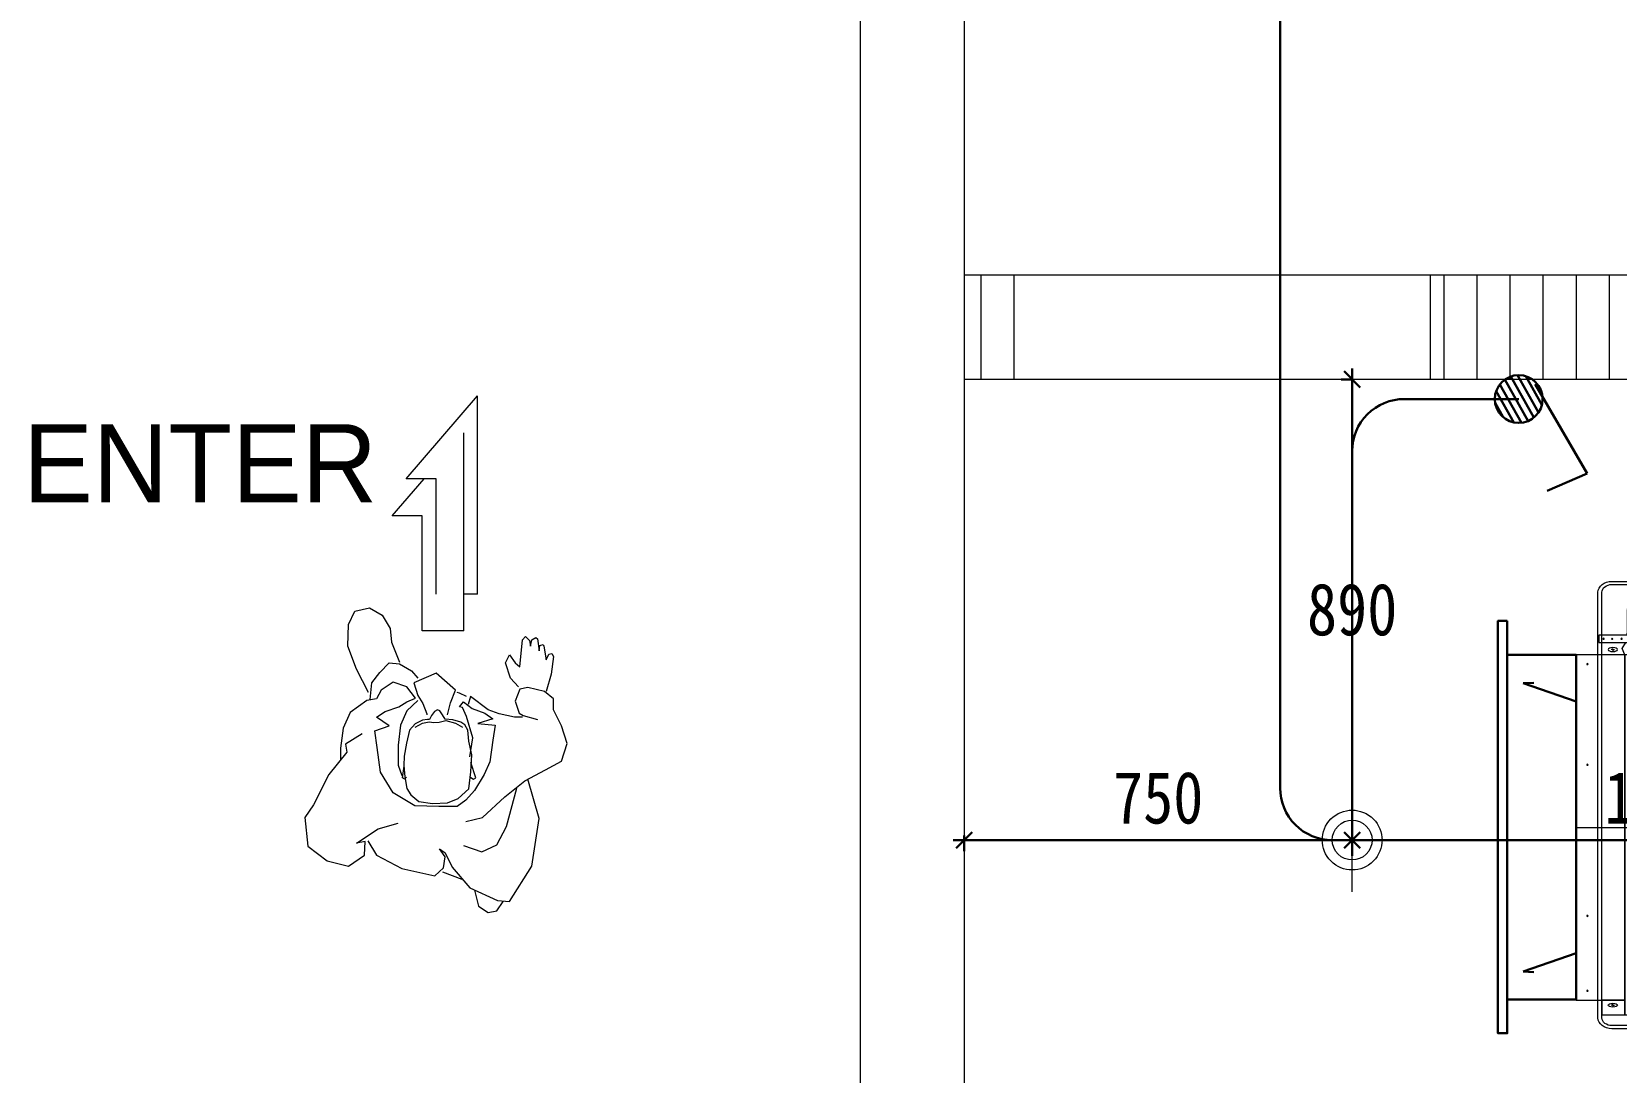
# Model space of a CAD drawing. Header units: millimetres. Extents: x -41640 to 3079702, y -5257903 to 68462.
# Drawn here: x 16292 to 19335, y 35009 to 37008 of the extents above; entities that cross this region are included whole.
import ezdxf

# ---------------------------------------------------------------- set-up
doc = ezdxf.new("R2010")
doc.units = ezdxf.units.MM
doc.header["$LTSCALE"] = 10
doc.linetypes.add('CONTINOUS', pattern=[0])
doc.layers.get('0').update_dxf_attribs({"color": 255})
doc.layers.get('Defpoints').update_dxf_attribs({"color": 255})
for name, color, linetype, lineweight in [('1灯位开关布线图', 1, 'Continuous', 30), ('1灯位开关布置图', 5, 'Continuous', 30), ('1灯具', 2, 'Continuous', 30), ('1空调', 3, 'Continuous', 30), ('标注', 250, 'Continuous', 0), ('浅线', 251, 'CONTINOUS', 0), ('空调主机', 7, 'Continuous', 13)]:
    doc.layers.add(name, color=color, linetype=linetype, lineweight=lineweight)
doc.layers.add('辅助线', color=8, linetype='Continuous')
doc.styles.get("Standard").update_dxf_attribs({"font": ''})
doc.styles.add('夏建东', font='', dxfattribs={"width": 0.85})
doc.styles.get('Standard').set_extended_font_data('SimSun')
doc.styles.get('夏建东').set_extended_font_data('SimSun')
doc.dimstyles.new('g', dxfattribs={"dimtxt": 100, "dimasz": 31, "dimexe": 21, "dimexo": 30, "dimgap": 31, "dimtad": 1, "dimtih": 1, "dimtoh": 1, "dimdec": 0, "dimrnd": 10, "dimdsep": 46, "dimtxsty": '夏建东', "dimblk": 'OBLIQUE', "dimcen": 2.5, "dimdle": 21, "dimclrd": 5, "dimclre": 5, "dimclrt": 5, "dimadec": 0, "dimazin": 0, "dimtfac": 1, "dimtdec": 0, "dimtmove": 2, "dimatfit": 3, "dimldrblk": 'DOT', "dimfxl": 300, "dimlwd": -1, "dimlwe": -1, "dimarcsym": 1})

# ---------------------------------------------------------------- blocks, each defined once
blk = doc.blocks.new('erhyrehrt')
at = {"layer": '浅线', "color": 250}
for p, q in [((1729876.1, -3462191.4), (1729821, -3462197.5)), ((1729876.1, -3462191.4), (1729821, -3462197.5)), ((1729900.6, -3462208.2), (1729876.1, -3462191.4)), ((1729900.6, -3462208.2), (1729876.1, -3462191.4)), ((1729821, -3462197.5), (1729793.4, -3462234.3)), ((1729821, -3462197.5), (1729793.4, -3462234.3)), ((1729958.9, -3462237.3), (1729900.6, -3462208.2)), ((1729958.9, -3462237.3), (1729900.6, -3462208.2)), ((1729793.4, -3462234.3), (1729782.7, -3462275.6)), ((1729793.4, -3462234.3), (1729782.7, -3462275.6)), ((1730001.7, -3462272.5), (1729958.9, -3462237.3)), ((1730001.7, -3462272.5), (1729958.9, -3462237.3)), ((1729782.7, -3462275.6), (1729804.1, -3462306.2)), ((1729782.7, -3462275.6), (1729804.1, -3462306.2)), ((1730009.4, -3462260.3), (1729986.4, -3462260.3)), ((1730009.4, -3462260.3), (1729986.4, -3462260.3)), ((1730017.1, -3462269.5), (1730001.7, -3462272.5)), ((1730017.1, -3462269.5), (1730001.7, -3462272.5)), ((1730047.7, -3462264.9), (1730009.4, -3462260.3)), ((1730047.7, -3462264.9), (1730009.4, -3462260.3)), ((1730037, -3462301.6), (1730017.1, -3462269.5)), ((1730037, -3462301.6), (1730017.1, -3462269.5)), ((1730078.3, -3462278.7), (1730047.7, -3462264.9)), ((1730078.3, -3462278.7), (1730047.7, -3462264.9)), ((1730101.3, -3462310.8), (1730078.3, -3462278.7)), ((1730101.3, -3462310.8), (1730078.3, -3462278.7)), ((1730161.1, -3462290.9), (1730205.5, -3462274.1)), ((1730161.1, -3462290.9), (1730205.5, -3462274.1)), ((1730205.5, -3462274.1), (1730246.9, -3462275.6)), ((1730205.5, -3462274.1), (1730246.9, -3462275.6)), ((1730246.9, -3462275.6), (1730272.9, -3462287.8)), ((1730246.9, -3462275.6), (1730272.9, -3462287.8)), ((1729804.1, -3462306.2), (1729830.2, -3462307.7)), ((1729804.1, -3462306.2), (1729830.2, -3462307.7)), ((1729831.7, -3462312.3), (1729804.1, -3462329.2)), ((1729831.7, -3462312.3), (1729804.1, -3462329.2)), ((1729830.2, -3462307.7), (1729827.1, -3462290.9)), ((1729827.1, -3462290.9), (1729854.7, -3462332.2)), ((1729830.2, -3462307.7), (1729827.1, -3462290.9)), ((1729827.1, -3462290.9), (1729854.7, -3462332.2)), ((1730104.4, -3462329.2), (1730101.3, -3462310.8)), ((1730104.4, -3462329.2), (1730101.3, -3462310.8)), ((1730116.6, -3462313.9), (1730161.1, -3462290.9)), ((1730116.6, -3462313.9), (1730161.1, -3462290.9)), ((1730279, -3462315.4), (1730265.2, -3462339.9)), ((1730279, -3462315.4), (1730265.2, -3462339.9)), ((1730272.9, -3462287.8), (1730279, -3462315.4)), ((1730272.9, -3462287.8), (1730279, -3462315.4)), ((1729804.1, -3462329.2), (1729778.1, -3462378.1)), ((1729804.1, -3462329.2), (1729778.1, -3462378.1)), ((1729854.7, -3462332.2), (1729865.4, -3462370.5)), ((1729854.7, -3462332.2), (1729865.4, -3462370.5)), ((1729923.6, -3462361.3), (1729963.4, -3462336.8)), ((1729923.6, -3462361.3), (1729963.4, -3462336.8)), ((1729963.4, -3462336.8), (1730010.9, -3462330.7)), ((1729963.4, -3462336.8), (1730010.9, -3462330.7)), ((1730010.9, -3462330.7), (1730043.1, -3462326.1)), ((1730010.9, -3462330.7), (1730043.1, -3462326.1)), ((1730043.1, -3462326.1), (1730052.3, -3462353.7)), ((1730043.1, -3462326.1), (1730052.3, -3462353.7)), ((1730052.3, -3462353.7), (1730069.2, -3462329.2)), ((1730052.3, -3462353.7), (1730069.2, -3462329.2)), ((1730069.2, -3462329.2), (1730079.9, -3462346)), ((1730069.2, -3462329.2), (1730079.9, -3462346)), ((1730079.9, -3462346), (1730089.1, -3462372)), ((1730079.9, -3462346), (1730089.1, -3462372)), ((1730102.9, -3462316.9), (1730135, -3462320)), ((1730102.9, -3462316.9), (1730135, -3462320)), ((1730121.2, -3462338.3), (1730104.4, -3462329.2)), ((1730121.2, -3462338.3), (1730104.4, -3462329.2)), ((1730136.6, -3462361.3), (1730121.2, -3462338.3)), ((1730136.6, -3462361.3), (1730121.2, -3462338.3)), ((1730135, -3462320), (1730154.9, -3462335.3)), ((1730135, -3462320), (1730154.9, -3462335.3)), ((1730154.9, -3462335.3), (1730173.3, -3462353.7)), ((1730154.9, -3462335.3), (1730173.3, -3462353.7)), ((1730265.2, -3462339.9), (1730239.2, -3462355.2)), ((1730265.2, -3462339.9), (1730239.2, -3462355.2)), ((1729899.1, -3462402.6), (1729923.6, -3462361.3)), ((1729899.1, -3462402.6), (1729923.6, -3462361.3)), ((1729977.2, -3462370.5), (1729957.3, -3462378.1)), ((1729977.2, -3462370.5), (1729957.3, -3462378.1)), ((1730015.5, -3462370.5), (1729977.2, -3462370.5)), ((1730015.5, -3462370.5), (1729977.2, -3462370.5)), ((1730053.8, -3462375.1), (1730015.5, -3462370.5)), ((1730053.8, -3462375.1), (1730015.5, -3462370.5)), ((1730081.4, -3462387.3), (1730053.8, -3462375.1)), ((1730081.4, -3462387.3), (1730053.8, -3462375.1)), ((1730089.1, -3462372), (1730098.3, -3462387.3)), ((1730089.1, -3462372), (1730098.3, -3462387.3)), ((1730127.4, -3462387.3), (1730136.6, -3462361.3)), ((1730127.4, -3462387.3), (1730136.6, -3462361.3)), ((1730171.8, -3462373.6), (1730158, -3462396.5)), ((1730171.8, -3462373.6), (1730158, -3462396.5)), ((1730173.3, -3462353.7), (1730171.8, -3462373.6)), ((1730173.3, -3462353.7), (1730171.8, -3462373.6)), ((1730213.2, -3462358.2), (1730174.9, -3462373.6)), ((1730213.2, -3462358.2), (1730174.9, -3462373.6)), ((1730239.2, -3462355.2), (1730213.2, -3462358.2)), ((1730239.2, -3462355.2), (1730213.2, -3462358.2)), ((1730456.1, -3462417), (1730456.1, -3462359.5)), ((1730456.1, -3462359.5), (1730526.9, -3462420.5)), ((1730456.1, -3462417), (1730456.1, -3462359.5)), ((1730456.1, -3462359.5), (1730526.9, -3462420.5)), ((1729778.1, -3462378.1), (1729764.3, -3462440.9)), ((1729778.1, -3462378.1), (1729764.3, -3462440.9)), ((1729897.6, -3462448.6), (1729899.1, -3462402.6)), ((1729897.6, -3462448.6), (1729899.1, -3462402.6)), ((1729919.8, -3462394.8), (1729907.2, -3462410.3)), ((1729919.8, -3462394.8), (1729907.2, -3462410.3)), ((1729932.4, -3462387.6), (1729919.8, -3462394.8)), ((1729932.4, -3462387.6), (1729919.8, -3462394.8)), ((1729954.2, -3462383.7), (1729932.4, -3462387.6)), ((1729954.2, -3462383.7), (1729932.4, -3462387.6)), ((1729949.8, -3462382.7), (1729952.7, -3462379.3)), ((1729949.8, -3462382.7), (1729952.7, -3462379.3)), ((1729953.7, -3462386.6), (1729949.8, -3462382.7)), ((1729953.7, -3462386.6), (1729949.8, -3462382.7)), ((1729952.7, -3462379.3), (1729975, -3462382.2)), ((1729952.7, -3462379.3), (1729975, -3462382.2)), ((1729976, -3462381.8), (1729954.2, -3462383.7)), ((1729976, -3462381.8), (1729954.2, -3462383.7)), ((1729993.9, -3462382.2), (1729976, -3462381.8)), ((1729993.9, -3462382.2), (1729976, -3462381.8)), ((1730019.2, -3462386.6), (1729993.9, -3462382.2)), ((1730019.2, -3462386.6), (1729993.9, -3462382.2)), ((1730043.9, -3462392.4), (1730019.2, -3462386.6)), ((1730043.9, -3462392.4), (1730019.2, -3462386.6)), ((1730056.5, -3462403.1), (1730043.9, -3462392.4)), ((1730056.5, -3462403.1), (1730043.9, -3462392.4)), ((1730050.2, -3462403.5), (1730057.9, -3462417.6)), ((1730050.2, -3462403.5), (1730057.9, -3462417.6)), ((1730063.3, -3462417.6), (1730056.5, -3462403.1)), ((1730063.3, -3462417.6), (1730056.5, -3462403.1)), ((1730101.3, -3462408.8), (1730081.4, -3462387.3)), ((1730101.3, -3462408.8), (1730081.4, -3462387.3)), ((1730098.3, -3462387.3), (1730105.9, -3462404.2)), ((1730098.3, -3462387.3), (1730105.9, -3462404.2)), ((1730105.9, -3462404.2), (1730127.4, -3462387.3)), ((1730105.9, -3462404.2), (1730127.4, -3462387.3)), ((1730135, -3462401.1), (1730110.5, -3462408.8)), ((1730135, -3462401.1), (1730110.5, -3462408.8)), ((1730153.4, -3462444), (1730135, -3462401.1)), ((1730153.4, -3462444), (1730135, -3462401.1)), ((1730158, -3462396.5), (1730144.2, -3462408.8)), ((1730158, -3462396.5), (1730144.2, -3462408.8)), ((1730526.9, -3462443.6), (1730526.9, -3462386.1)), ((1730526.9, -3462386.1), (1730686.2, -3462523.2)), ((1730526.9, -3462443.6), (1730526.9, -3462386.1)), ((1730526.9, -3462386.1), (1730686.2, -3462523.2)), ((1729907.2, -3462410.3), (1729903.3, -3462437)), ((1729907.2, -3462410.3), (1729903.3, -3462437)), ((1729903.3, -3462437), (1729904.8, -3462465.5)), ((1729903.3, -3462437), (1729904.8, -3462465.5)), ((1730057.9, -3462417.6), (1730060.4, -3462430.2)), ((1730057.9, -3462417.6), (1730060.4, -3462430.2)), ((1730060.4, -3462430.2), (1730058.9, -3462439.4)), ((1730060.4, -3462430.2), (1730058.9, -3462439.4)), ((1730064.7, -3462426.8), (1730063.3, -3462417.6)), ((1730064.7, -3462426.8), (1730063.3, -3462417.6)), ((1730064.7, -3462431.2), (1730064.7, -3462426.8)), ((1730064.7, -3462431.2), (1730064.7, -3462426.8)), ((1730072.5, -3462435), (1730064.7, -3462431.2)), ((1730072.5, -3462435), (1730064.7, -3462431.2)), ((1730080.2, -3462440.8), (1730072.5, -3462435)), ((1730080.2, -3462440.8), (1730072.5, -3462435)), ((1730075.3, -3462425.6), (1730073.7, -3462425.6)), ((1730075.3, -3462425.6), (1730073.7, -3462425.6)), ((1730095.2, -3462417.9), (1730075.3, -3462425.6)), ((1730095.2, -3462417.9), (1730075.3, -3462425.6)), ((1730110.5, -3462408.8), (1730095.2, -3462417.9)), ((1730110.5, -3462408.8), (1730095.2, -3462417.9)), ((1730234.8, -3462417), (1730456.1, -3462417)), ((1730234.8, -3462496.7), (1730234.8, -3462417)), ((1730234.8, -3462417), (1730456.1, -3462417)), ((1730234.8, -3462496.7), (1730234.8, -3462417)), ((1729772, -3462456.2), (1729758.2, -3462492.9)), ((1729772, -3462456.2), (1729758.2, -3462492.9)), ((1729764.3, -3462440.9), (1729779.6, -3462457.7)), ((1729764.3, -3462440.9), (1729779.6, -3462457.7)), ((1729779.6, -3462457.7), (1729801.1, -3462460.8)), ((1729779.6, -3462457.7), (1729801.1, -3462460.8)), ((1729808.7, -3462460.8), (1729781.1, -3462474.6)), ((1729808.7, -3462460.8), (1729781.1, -3462474.6)), ((1729801.1, -3462460.8), (1729816.4, -3462450.1)), ((1729801.1, -3462460.8), (1729816.4, -3462450.1)), ((1729816.4, -3462450.1), (1729808.7, -3462460.8)), ((1729816.4, -3462450.1), (1729808.7, -3462460.8)), ((1729897.6, -3462483.8), (1729897.6, -3462448.6)), ((1729897.6, -3462483.8), (1729897.6, -3462448.6)), ((1729904.8, -3462465.5), (1729913, -3462485.9)), ((1729904.8, -3462465.5), (1729913, -3462485.9)), ((1730062.8, -3462462.6), (1730057.9, -3462480.6)), ((1730062.8, -3462462.6), (1730057.9, -3462480.6)), ((1730058.9, -3462439.4), (1730059.4, -3462449.6)), ((1730058.9, -3462439.4), (1730059.4, -3462449.6)), ((1730059.4, -3462449.6), (1730062.8, -3462462.6)), ((1730059.4, -3462449.6), (1730062.8, -3462462.6)), ((1730064.2, -3462475.7), (1730065.2, -3462461.2)), ((1730064.2, -3462475.7), (1730065.2, -3462461.2)), ((1730065.2, -3462461.2), (1730073.4, -3462455.9)), ((1730065.2, -3462461.2), (1730073.4, -3462455.9)), ((1730073.4, -3462455.9), (1730081.2, -3462451)), ((1730073.4, -3462455.9), (1730081.2, -3462451)), ((1730073.7, -3462465.4), (1730096.7, -3462471.5)), ((1730073.7, -3462465.4), (1730096.7, -3462471.5)), ((1730083.1, -3462446.2), (1730080.2, -3462440.8)), ((1730083.1, -3462446.2), (1730080.2, -3462440.8)), ((1730081.2, -3462451), (1730083.1, -3462446.2)), ((1730081.2, -3462451), (1730083.1, -3462446.2)), ((1730121.2, -3462480.7), (1730153.4, -3462444)), ((1730121.2, -3462480.7), (1730153.4, -3462444)), ((1730305.6, -3462443.6), (1730526.9, -3462443.6)), ((1730305.6, -3462443.6), (1730526.9, -3462443.6)), ((1729781.1, -3462474.6), (1729741.3, -3462508.2)), ((1729781.1, -3462474.6), (1729741.3, -3462508.2)), ((1729822.5, -3462496), (1729810.3, -3462531.2)), ((1729822.5, -3462496), (1729810.3, -3462531.2)), ((1729909.8, -3462500.6), (1729897.6, -3462483.8)), ((1729909.8, -3462500.6), (1729897.6, -3462483.8)), ((1729913, -3462485.9), (1729931.4, -3462506.2)), ((1729913, -3462485.9), (1729931.4, -3462506.2)), ((1730057.9, -3462480.6), (1730050.2, -3462494.1)), ((1730057.9, -3462480.6), (1730050.2, -3462494.1)), ((1730054.5, -3462499), (1730059.4, -3462491.2)), ((1730054.5, -3462499), (1730059.4, -3462491.2)), ((1730059.4, -3462491.2), (1730064.2, -3462475.7)), ((1730059.4, -3462491.2), (1730064.2, -3462475.7)), ((1730070.7, -3462502.1), (1730087.5, -3462494.5)), ((1730070.7, -3462502.1), (1730087.5, -3462494.5)), ((1730098.3, -3462496), (1730086, -3462512.8)), ((1730098.3, -3462496), (1730086, -3462512.8)), ((1730087.5, -3462494.5), (1730089.1, -3462488.3)), ((1730087.5, -3462494.5), (1730089.1, -3462488.3)), ((1730089.1, -3462488.3), (1730098.3, -3462496)), ((1730089.1, -3462488.3), (1730098.3, -3462496)), ((1730096.7, -3462471.5), (1730121.2, -3462480.7)), ((1730096.7, -3462471.5), (1730121.2, -3462480.7)), ((1730109, -3462502.1), (1730115.1, -3462488.3)), ((1730109, -3462502.1), (1730115.1, -3462488.3)), ((1730115.1, -3462488.3), (1730116.6, -3462483.8)), ((1730115.1, -3462488.3), (1730116.6, -3462483.8)), ((1730234.8, -3462496.7), (1730615.4, -3462496.7)), ((1730234.8, -3462496.7), (1730615.4, -3462496.7)), ((1730305.6, -3462523.2), (1730305.6, -3462496.7)), ((1730305.6, -3462523.2), (1730305.6, -3462496.7)), ((1729706.1, -3462525.1), (1729693.8, -3462543.5)), ((1729706.1, -3462525.1), (1729693.8, -3462543.5)), ((1729736.7, -3462517.4), (1729706.1, -3462525.1)), ((1729736.7, -3462517.4), (1729706.1, -3462525.1)), ((1729741.3, -3462508.2), (1729716.8, -3462561.8)), ((1729741.3, -3462508.2), (1729716.8, -3462561.8)), ((1729868.5, -3462500.6), (1729876.1, -3462532.7)), ((1729868.5, -3462500.6), (1729876.1, -3462532.7)), ((1729928.2, -3462517.4), (1729909.8, -3462500.6)), ((1729928.2, -3462517.4), (1729909.8, -3462500.6)), ((1729958.9, -3462535.8), (1729928.2, -3462517.4)), ((1729958.9, -3462535.8), (1729928.2, -3462517.4)), ((1729931.4, -3462506.2), (1729964.4, -3462510.6)), ((1729931.4, -3462506.2), (1729964.4, -3462510.6)), ((1729954.2, -3462508.2), (1729950.3, -3462515.4)), ((1729954.2, -3462508.2), (1729950.3, -3462515.4)), ((1729950.3, -3462515.4), (1729952.7, -3462519.8)), ((1729950.3, -3462515.4), (1729952.7, -3462519.8)), ((1729952.7, -3462519.8), (1729981.8, -3462510.1)), ((1729952.7, -3462519.8), (1729981.8, -3462510.1)), ((1729964.4, -3462510.6), (1729996.9, -3462512)), ((1729964.4, -3462510.6), (1729996.9, -3462512)), ((1729992.6, -3462508.2), (1730029.3, -3462514.4)), ((1729992.6, -3462508.2), (1730029.3, -3462514.4)), ((1729996.9, -3462512), (1730023, -3462506.7)), ((1729996.9, -3462512), (1730023, -3462506.7)), ((1730023, -3462506.7), (1730044.4, -3462504.3)), ((1730023, -3462506.7), (1730044.4, -3462504.3)), ((1730029.3, -3462514.4), (1730070.7, -3462502.1)), ((1730029.3, -3462514.4), (1730070.7, -3462502.1)), ((1730044.4, -3462504.3), (1730054.5, -3462499)), ((1730044.4, -3462504.3), (1730054.5, -3462499)), ((1730056.9, -3462523.6), (1730053.8, -3462557.2)), ((1730056.9, -3462523.6), (1730053.8, -3462557.2)), ((1730066.1, -3462552.6), (1730056.9, -3462523.6)), ((1730066.1, -3462552.6), (1730056.9, -3462523.6)), ((1730086, -3462512.8), (1730076.8, -3462537.3)), ((1730086, -3462512.8), (1730076.8, -3462537.3)), ((1730082.9, -3462543.5), (1730109, -3462509.8)), ((1730082.9, -3462543.5), (1730109, -3462509.8)), ((1730109, -3462509.8), (1730093.7, -3462505.2)), ((1730109, -3462509.8), (1730093.7, -3462505.2)), ((1730305.6, -3462523.2), (1730686.2, -3462523.2)), ((1730305.6, -3462523.2), (1730686.2, -3462523.2)), ((1729693.8, -3462543.5), (1729696.9, -3462560.3)), ((1729693.8, -3462543.5), (1729696.9, -3462560.3)), ((1729810.3, -3462531.2), (1729824, -3462560.3)), ((1729810.3, -3462531.2), (1729824, -3462560.3)), ((1729876.1, -3462532.7), (1729916, -3462575.6)), ((1729876.1, -3462532.7), (1729916, -3462575.6)), ((1729983.4, -3462546.5), (1729958.9, -3462535.8)), ((1729983.4, -3462546.5), (1729958.9, -3462535.8)), ((1730024.7, -3462552.6), (1729983.4, -3462546.5)), ((1730024.7, -3462552.6), (1729983.4, -3462546.5)), ((1730053.8, -3462557.2), (1730024.7, -3462552.6)), ((1730053.8, -3462557.2), (1730024.7, -3462552.6)), ((1730076.8, -3462537.3), (1730066.1, -3462552.6)), ((1730076.8, -3462537.3), (1730066.1, -3462552.6)), ((1730075.3, -3462564.9), (1730082.9, -3462543.5)), ((1730075.3, -3462564.9), (1730082.9, -3462543.5)), ((1729696.9, -3462560.3), (1729715.3, -3462572.5)), ((1729696.9, -3462560.3), (1729715.3, -3462572.5)), ((1729716.8, -3462561.8), (1729715.3, -3462584.8)), ((1729716.8, -3462561.8), (1729715.3, -3462584.8)), ((1729715.3, -3462584.8), (1729782.7, -3462627.6)), ((1729715.3, -3462584.8), (1729782.7, -3462627.6)), ((1729824, -3462560.3), (1729859.3, -3462578.7)), ((1729824, -3462560.3), (1729859.3, -3462578.7)), ((1729859.3, -3462578.7), (1729932.8, -3462598.6)), ((1729859.3, -3462578.7), (1729932.8, -3462598.6)), ((1729916, -3462575.6), (1729946.6, -3462613.9)), ((1729916, -3462575.6), (1729946.6, -3462613.9)), ((1730069.2, -3462594), (1730075.3, -3462564.9)), ((1730069.2, -3462594), (1730075.3, -3462564.9)), ((1730127.4, -3462601.6), (1730144.2, -3462586.3)), ((1730127.4, -3462601.6), (1730144.2, -3462586.3)), ((1730144.2, -3462586.3), (1730173.3, -3462577.1)), ((1730144.2, -3462586.3), (1730173.3, -3462577.1)), ((1730173.3, -3462577.1), (1730188.6, -3462584.8)), ((1730173.3, -3462577.1), (1730188.6, -3462584.8)), ((1730188.6, -3462584.8), (1730173.3, -3462595.5)), ((1730188.6, -3462584.8), (1730173.3, -3462595.5)), ((1729946.6, -3462613.9), (1729968, -3462653.7)), ((1729946.6, -3462613.9), (1729968, -3462653.7)), ((1730072.2, -3462610.8), (1730064.6, -3462638.4)), ((1730072.2, -3462610.8), (1730064.6, -3462638.4)), ((1730069.2, -3462609.3), (1730069.2, -3462594)), ((1730069.2, -3462609.3), (1730069.2, -3462594)), ((1730076.8, -3462603.1), (1730072.2, -3462610.8)), ((1730076.8, -3462603.1), (1730072.2, -3462610.8)), ((1730099.8, -3462595.5), (1730076.8, -3462603.1)), ((1730099.8, -3462595.5), (1730076.8, -3462603.1)), ((1730122.8, -3462604.7), (1730099.8, -3462595.5)), ((1730122.8, -3462604.7), (1730099.8, -3462595.5)), ((1730125.8, -3462620), (1730122.8, -3462604.7)), ((1730125.8, -3462620), (1730122.8, -3462604.7)), ((1730173.3, -3462595.5), (1730165.7, -3462604.7)), ((1730173.3, -3462595.5), (1730165.7, -3462604.7)), ((1730165.7, -3462604.7), (1730217.7, -3462609.3)), ((1730165.7, -3462604.7), (1730217.7, -3462609.3)), ((1730223.9, -3462615.4), (1730216.2, -3462623)), ((1730223.9, -3462615.4), (1730216.2, -3462623)), ((1730217.7, -3462609.3), (1730223.9, -3462615.4)), ((1730217.7, -3462609.3), (1730223.9, -3462615.4)), ((1729782.7, -3462627.6), (1729874.6, -3462641.4)), ((1729782.7, -3462627.6), (1729874.6, -3462641.4)), ((1729874.6, -3462641.4), (1729949.7, -3462620)), ((1729874.6, -3462641.4), (1729949.7, -3462620)), ((1730118.2, -3462652.1), (1730125.8, -3462620)), ((1730118.2, -3462652.1), (1730125.8, -3462620)), ((1730219.3, -3462638.4), (1730196.3, -3462641.4)), ((1730219.3, -3462638.4), (1730196.3, -3462641.4)), ((1730196.3, -3462641.4), (1730207, -3462642.9)), ((1730196.3, -3462641.4), (1730207, -3462642.9)), ((1730216.2, -3462623), (1730205.5, -3462624.6)), ((1730216.2, -3462623), (1730205.5, -3462624.6)), ((1730205.5, -3462624.6), (1730217.7, -3462627.6)), ((1730205.5, -3462624.6), (1730217.7, -3462627.6)), ((1730208.6, -3462649.1), (1730205.5, -3462650.6)), ((1730208.6, -3462649.1), (1730205.5, -3462650.6)), ((1730207, -3462642.9), (1730208.6, -3462649.1)), ((1730207, -3462642.9), (1730208.6, -3462649.1)), ((1730217.7, -3462627.6), (1730222.3, -3462635.3)), ((1730217.7, -3462627.6), (1730222.3, -3462635.3)), ((1730222.3, -3462635.3), (1730219.3, -3462638.4)), ((1730222.3, -3462635.3), (1730219.3, -3462638.4)), ((1729968, -3462653.7), (1729984.9, -3462684.3)), ((1729968, -3462653.7), (1729984.9, -3462684.3)), ((1730052.3, -3462684.3), (1730082.9, -3462669)), ((1730052.3, -3462684.3), (1730082.9, -3462669)), ((1730082.9, -3462669), (1730104.4, -3462669)), ((1730082.9, -3462669), (1730104.4, -3462669)), ((1730104.4, -3462669), (1730118.2, -3462652.1)), ((1730104.4, -3462669), (1730118.2, -3462652.1)), ((1730151.9, -3462664.4), (1730118.2, -3462655.2)), ((1730151.9, -3462664.4), (1730118.2, -3462655.2)), ((1730185.6, -3462669), (1730151.9, -3462664.4)), ((1730185.6, -3462669), (1730151.9, -3462664.4)), ((1730205.5, -3462650.6), (1730179.4, -3462655.2)), ((1730205.5, -3462650.6), (1730179.4, -3462655.2)), ((1730179.4, -3462655.2), (1730190.2, -3462659.8)), ((1730179.4, -3462655.2), (1730190.2, -3462659.8)), ((1730191.7, -3462665.9), (1730185.6, -3462669)), ((1730191.7, -3462665.9), (1730185.6, -3462669)), ((1730190.2, -3462659.8), (1730191.7, -3462665.9)), ((1730190.2, -3462659.8), (1730191.7, -3462665.9)), ((1729984.9, -3462684.3), (1730018.6, -3462695)), ((1729984.9, -3462684.3), (1730018.6, -3462695)), ((1730018.6, -3462695), (1730052.3, -3462684.3)), ((1730018.6, -3462695), (1730052.3, -3462684.3))]:
    blk.add_line(p, q, dxfattribs=at)
at = {"layer": '浅线', "color": 250, "insert": (1730631.9, -3462330.3), "char_height": 150, "width": 1965.401, "attachment_point": 3, "rotation": 270}
blk.add_mtext('\\fﾺￚￌﾣﾤ|b0|i0|c134|p2;ENTER', dxfattribs=at)
blk.add_mtext('\\fﾺￚￌﾣﾤ|b0|i0|c134|p2;ENTER', dxfattribs=at)
blk = doc.blocks.new('g')
at = {"layer": '标注', "color": 2, "linetype": 'ByBlock'}
for p, q in [((2651941.9, -3543612.5), (2651941.9, -3543413.8)), ((2652056.8, -3543513.2), (2651827, -3543513.2))]:
    blk.add_line(p, q, dxfattribs=at)
for major_axis, start_param, end_param in [((2.2, 57.4), 0.823782, 7.106967), ((3.2, 38.1), 0.868899, 7.152084)]:
    blk.add_ellipse((2651941.9, -3543513.2), major_axis=major_axis, ratio=1, start_param=start_param, end_param=end_param, dxfattribs=at)
blk = doc.blocks.new('trhjrtjhrtjrt')
at = {"color": 3}
for p, q in [((3080948.1, -5343967.6, 0), (3080968.7, -5343966.6, 0)), ((3081049.9, -5344002.7, 0), (3080948.1, -5343967.6, 0)), ((3081049.9, -5344486.1, 0), (3080948.1, -5344521.3, 0)), ((3080948.1, -5344521.3, 0), (3080968.7, -5344522.3, 0))]:
    blk.add_line(p, q, dxfattribs=at)
at = {"color": 3, "lineweight": -2, "elevation": 0}
blk.add_lwpolyline([(3080917.8, -5343847.8), (3080917.8, -5344639.8), (3080899.8, -5344639.8), (3080899.8, -5343847.8)], close=True, dxfattribs=at)
at = {"color": 3, "elevation": 0}
blk.add_lwpolyline([(3081049.9, -5343912.7), (3080917.8, -5343912.7), (3080917.8, -5344574.9), (3081049.9, -5344574.9)], close=True, dxfattribs=at)
at = {"layer": '空调主机', "color": 3, "lineweight": 9}
for p, q in [((3081221.1, -5343834.5, 0), (3081221.1, -5343740.6, 0)), ((3081234.3, -5343757.6, 0), (3081206.1, -5343757.6, 0)), ((3081206.1, -5343757.6, 0), (3081206.1, -5343757.6, 0)), ((3081206.1, -5343757.6, 0), (3081206.1, -5343772, 0)), ((3081206.1, -5343772, 0), (3081234.3, -5343772, 0)), ((3081206.1, -5343772, 0), (3081206.1, -5343772, 0)), ((3081234.3, -5343772, 0), (3081234.3, -5343757.6, 0)), ((3081234.3, -5343757.6, 0), (3081234.3, -5343757.6, 0)), ((3081234.3, -5343772, 0), (3081234.3, -5343772, 0)), ((3081196.6, -5343788.9, 0), (3081147.9, -5343825.7, 0)), ((3081151.8, -5343827.8, 0), (3081196.6, -5343788.9, 0)), ((3081196.6, -5343777.9, 0), (3081196.6, -5343788.9, 0)), ((3081196.6, -5343788.9, 0), (3081221.1, -5343788.9, 0)), ((3081197.6, -5343788.9, 0), (3081197.6, -5343777.9, 0)), ((3081245.6, -5343788.9, 0), (3081221.1, -5343788.9, 0)), ((3081244.6, -5343788.9, 0), (3081244.6, -5343777.9, 0)), ((3081245.6, -5343777.9, 0), (3081245.6, -5343788.9, 0)), ((3081290.4, -5343827.8, 0), (3081245.6, -5343788.9, 0)), ((3081245.6, -5343788.9, 0), (3081294.3, -5343825.7, 0)), ((3081147.9, -5343825.7, 0), (3081147.9, -5343874.9, 0)), ((3081147.9, -5343874.9, 0), (3081151.8, -5343827.8, 0)), ((3081294.3, -5343874.9, 0), (3081290.4, -5343827.8, 0)), ((3081294.3, -5343825.7, 0), (3081294.3, -5343874.9, 0)), ((3081176.9, -5343869.7, 0), (3081176.9, -5343860.2, 0)), ((3081208.5, -5343861.4, 0), (3081180.9, -5343861.4, 0)), ((3081208.5, -5343870.9, 0), (3081208.5, -5343859, 0)), ((3081210.8, -5343852.4, 0), (3081209.6, -5343853.6, 0)), ((3081210.8, -5343856.1, 0), (3081209.6, -5343854.9, 0)), ((3081210.8, -5343852.4, 0), (3081212, -5343853.6, 0)), ((3081210.8, -5343852.4, 0), (3081210.8, -5343856.1, 0)), ((3081215.6, -5343853.9, 0), (3081210.8, -5343853.9, 0)), ((3081210.8, -5343856.1, 0), (3081212, -5343854.9, 0)), ((3081233.7, -5343853.2, 0), (3081215.6, -5343853.2, 0)), ((3081215.6, -5343853.2, 0), (3081215.6, -5343854.7, 0)), ((3081215.6, -5343854.7, 0), (3081233.7, -5343854.7, 0)), ((3081221.1, -5343882.9, 0), (3081221.1, -5343834.5, 0)), ((3081233.7, -5343854.7, 0), (3081233.7, -5343853.2, 0)), ((3081233.7, -5343853.9, 0), (3081236.1, -5343853.9, 0)), ((3081233.7, -5343870.9, 0), (3081233.7, -5343859, 0)), ((3081237, -5343853.9, 0), (3081271.4, -5343853.9, 0)), ((3081271.4, -5343853.9, 0), (3081271.4, -5343912.7, 0)), ((3081150.7, -5343874.9, 0), (3081093.8, -5343874.9, 0)), ((3081093.8, -5343874.9, 0), (3081093.8, -5343889.1, 0)), ((3081093.8, -5343889.1, 0), (3081150.7, -5343889.1, 0)), ((3081099.6, -5344576.2, 0), (3081099.6, -5343889.1, 0)), ((3081099.6, -5343889.1, 0), (3081145.5, -5343889.1, 0)), ((3081138.4, -5343900.9, 0), (3081145.5, -5343889.1, 0)), ((3081150.7, -5343874.9, 0), (3081167.6, -5343874.9, 0)), ((3081150.7, -5343889.1, 0), (3081150.7, -5343874.9, 0)), ((3081167.6, -5343874.9, 0), (3081167.6, -5343912.7, 0)), ((3081208.5, -5343868.5, 0), (3081180.9, -5343868.5, 0)), ((3081182.2, -5343905.8, 0), (3081182.2, -5343885.6, 0)), ((3081208.5, -5343865, 0), (3081183, -5343865, 0)), ((3081187.5, -5343905.8, 0), (3081187.5, -5343887.8, 0)), ((3081192.7, -5343905.8, 0), (3081192.7, -5343888.6, 0)), ((3081203.4, -5343873.5, 0), (3081215.6, -5343882.7, 0)), ((3081226, -5343883.1, 0), (3081215.6, -5343882.7, 0)), ((3081215.6, -5343905.8, 0), (3081215.6, -5343882.7, 0)), ((3081221.1, -5343912.7, 0), (3081221.1, -5343882.9, 0)), ((3081238.8, -5343873.5, 0), (3081226, -5343883.1, 0)), ((3081226, -5343905.8, 0), (3081226, -5343883.1, 0)), ((3081233.7, -5343865, 0), (3081246.7, -5343865, 0)), ((3081246.7, -5343865, 0), (3081246.7, -5343876.6, 0)), ((3081252.4, -5343905.8, 0), (3081252.4, -5343891.4, 0)), ((3081257.7, -5343905.8, 0), (3081257.7, -5343890.2, 0)), ((3081262.9, -5343905.8, 0), (3081262.9, -5343888.9, 0)), ((3081284.3, -5343900.9, 0), (3081291.4, -5343889.1, 0)), ((3081291.4, -5343889.1, 0), (3081291.4, -5343874.9, 0)), ((3081291.4, -5343874.9, 0), (3081348.3, -5343874.9, 0)), ((3081348.3, -5343889.1, 0), (3081291.4, -5343889.1, 0)), ((3081360.7, -5343889.1, 0), (3081291.4, -5343889.1, 0)), ((3081348.3, -5343874.9, 0), (3081348.3, -5343889.1, 0)), ((3081360.7, -5343912.7, 0), (3081360.7, -5343889.1, 0)), ((3081143.5, -5343912.7, 0), (3081049.9, -5343912.7, 0)), ((3081049.9, -5343912.7, 0), (3081049.9, -5344576.2, 0)), ((3081120.5, -5343902.9, 0), (3081117.4, -5343902.9, 0)), ((3081120.5, -5343902.9, 0), (3081120.5, -5343900.7, 0)), ((3081120.5, -5343902.9, 0), (3081120.5, -5343905.1, 0)), ((3081120.5, -5343902.9, 0), (3081123.6, -5343902.9, 0)), ((3081143.5, -5343912.7, 0), (3081138.4, -5343900.9, 0)), ((3081360.7, -5343912.7, 0), (3081143.5, -5343912.7, 0)), ((3081143.5, -5343912.7, 0), (3081143.5, -5344604.7, 0)), ((3081143.5, -5344576.2, 0), (3081143.5, -5343912.7, 0)), ((3081182.2, -5343912.7, 0), (3081182.2, -5343905.8, 0)), ((3081182.2, -5343905.8, 0), (3081192.7, -5343905.8, 0)), ((3081192.7, -5343912.7, 0), (3081182.2, -5343912.7, 0)), ((3081192.7, -5343905.8, 0), (3081192.7, -5343912.7, 0)), ((3081226, -5343905.8, 0), (3081215.6, -5343905.8, 0)), ((3081215.6, -5343905.8, 0), (3081215.6, -5343912.7, 0)), ((3081215.6, -5343912.7, 0), (3081226, -5343912.7, 0)), ((3081226, -5343912.7, 0), (3081226, -5343905.8, 0)), ((3081262.9, -5343905.8, 0), (3081252.4, -5343905.8, 0)), ((3081252.4, -5343905.8, 0), (3081252.4, -5343912.7, 0)), ((3081252.4, -5343912.7, 0), (3081262.9, -5343912.7, 0)), ((3081262.9, -5343912.7, 0), (3081262.9, -5343905.8, 0)), ((3081289.5, -5343912.7, 0), (3081284.3, -5343900.9, 0)), ((3081289.5, -5343912.7, 0), (3081360.7, -5343912.7, 0)), ((3081326.5, -5343902.9, 0), (3081323.4, -5343902.9, 0)), ((3081326.5, -5343902.9, 0), (3081326.5, -5343900.7, 0)), ((3081326.5, -5343902.9, 0), (3081329.6, -5343902.9, 0)), ((3081326.5, -5343902.9, 0), (3081326.5, -5343905.1, 0)), ((3081360.7, -5344604.7, 0), (3081360.7, -5343912.7, 0)), ((3081397.9, -5344156.1, 0), (3081397.9, -5343999.8, 0)), ((3081397.9, -5343999.8, 0), (3081592.5, -5343999.8, 0)), ((3081592.5, -5343999.8, 0), (3081592.5, -5344156.1, 0)), ((3081592.5, -5344042.4, 0), (3081397.9, -5344042.4, 0)), ((3081592.5, -5344044.6, 0), (3081397.9, -5344044.6, 0)), ((3081454.4, -5344053, 0), (3081454.4, -5344244.4, 0)), ((3081592.5, -5344111.2, 0), (3081397.9, -5344111.2, 0)), ((3081592.5, -5344113.5, 0), (3081397.9, -5344113.5, 0)), ((3081592.5, -5344156.1, 0), (3081397.9, -5344156.1, 0)), ((3081451, -5344156.1, 0), (3081454.4, -5344156.1, 0)), ((3081457.9, -5344156.1, 0), (3081454.4, -5344156.1, 0)), ((3081454.4, -5344197, 0), (3081376.7, -5344197, 0)), ((3081376.7, -5344197, 0), (3081376.7, -5344197, 0)), ((3081376.7, -5344197, 0), (3081376.7, -5344198, 0)), ((3081376.7, -5344198, 0), (3081454.4, -5344198, 0)), ((3081376.7, -5344198, 0), (3081376.7, -5344198, 0)), ((3081432.6, -5344198, 0), (3081432.6, -5344197.7, 0)), ((3081435.2, -5344195.7, 0), (3081506.8, -5344195.7, 0)), ((3081451, -5344195.7, 0), (3081451, -5344184.9, 0)), ((3081451, -5344184.9, 0), (3081454.4, -5344184.9, 0)), ((3081457.9, -5344184.9, 0), (3081454.4, -5344184.9, 0)), ((3081454.4, -5344198, 0), (3081454.4, -5344197, 0)), ((3081454.4, -5344197, 0), (3081454.4, -5344197, 0)), ((3081454.4, -5344198, 0), (3081454.4, -5344198, 0)), ((3081457.9, -5344195.7, 0), (3081457.9, -5344184.9, 0)), ((3081509.4, -5344197.7, 0), (3081509.4, -5344198, 0)), ((3081397.9, -5344205.7, 0), (3081397.9, -5344202.4, 0)), ((3081397.9, -5344205.7, 0), (3081454.4, -5344205.7, 0)), ((3081397.9, -5344244.4, 0), (3081397.9, -5344205.7, 0)), ((3081408.1, -5344202.4, 0), (3081454.4, -5344202.4, 0)), ((3081506.8, -5344200, 0), (3081435.2, -5344200, 0)), ((3081500.8, -5344202.4, 0), (3081454.4, -5344202.4, 0)), ((3081510.9, -5344205.7, 0), (3081454.4, -5344205.7, 0)), ((3081510.9, -5344205.7, 0), (3081510.9, -5344202.4, 0)), ((3081510.9, -5344244.4, 0), (3081510.9, -5344205.7, 0)), ((3081510.9, -5344212.7, 0), (3081548.9, -5344212.7, 0)), ((3081555.3, -5344217.7, 0), (3081555.3, -5344244.4, 0)), ((3081397.9, -5344244.4, 0), (3081397.9, -5344283.1, 0)), ((3081454.4, -5344435.9, 0), (3081454.4, -5344244.4, 0)), ((3081510.9, -5344244.4, 0), (3081510.9, -5344283.1, 0)), ((3081555.3, -5344271.2, 0), (3081555.3, -5344244.4, 0)), ((3081397.9, -5344283.1, 0), (3081454.4, -5344283.1, 0)), ((3081397.9, -5344283.1, 0), (3081397.9, -5344286.5, 0)), ((3081408.1, -5344286.4, 0), (3081454.4, -5344286.4, 0)), ((3081506.8, -5344288.8, 0), (3081435.2, -5344288.8, 0)), ((3081510.9, -5344283.1, 0), (3081454.4, -5344283.1, 0)), ((3081500.8, -5344286.4, 0), (3081454.4, -5344286.4, 0)), ((3081510.9, -5344276.2, 0), (3081548.9, -5344276.2, 0)), ((3081510.9, -5344283.1, 0), (3081510.9, -5344286.5, 0)), ((3081376.7, -5344290.8, 0), (3081454.4, -5344290.8, 0)), ((3081376.7, -5344291.9, 0), (3081376.7, -5344290.8, 0)), ((3081376.7, -5344290.8, 0), (3081376.7, -5344290.8, 0)), ((3081454.4, -5344291.9, 0), (3081376.7, -5344291.9, 0)), ((3081376.7, -5344291.9, 0), (3081376.7, -5344291.9, 0)), ((3081432.6, -5344290.8, 0), (3081432.6, -5344291.1, 0)), ((3081435.2, -5344293.1, 0), (3081506.8, -5344293.1, 0)), ((3081451, -5344293.1, 0), (3081451, -5344304, 0)), ((3081454.4, -5344290.8, 0), (3081454.4, -5344290.8, 0)), ((3081454.4, -5344290.8, 0), (3081454.4, -5344291.9, 0)), ((3081454.4, -5344291.9, 0), (3081454.4, -5344291.9, 0)), ((3081457.9, -5344293.1, 0), (3081457.9, -5344304, 0)), ((3081509.4, -5344291.1, 0), (3081509.4, -5344290.8, 0)), ((3081592.5, -5344332.8, 0), (3081397.9, -5344332.8, 0)), ((3081397.9, -5344332.8, 0), (3081397.9, -5344489.1, 0)), ((3081451, -5344332.8, 0), (3081454.4, -5344332.8, 0)), ((3081457.9, -5344332.8, 0), (3081454.4, -5344332.8, 0)), ((3081592.5, -5344489.1, 0), (3081592.5, -5344332.8, 0)), ((3081592.5, -5344375.4, 0), (3081397.9, -5344375.4, 0)), ((3081592.5, -5344377.7, 0), (3081397.9, -5344377.7, 0)), ((3081592.5, -5344444.2, 0), (3081397.9, -5344444.2, 0)), ((3081592.5, -5344446.5, 0), (3081397.9, -5344446.5, 0)), ((3081397.9, -5344489.1, 0), (3081592.5, -5344489.1, 0)), ((3081049.9, -5344576.2, 0), (3081143.5, -5344576.2, 0)), ((3081143.5, -5344576.2, 0), (3081099.6, -5344576.2, 0)), ((3081099.6, -5344576.2, 0), (3081099.6, -5344604.7, 0)), ((3081120.5, -5344585.9, 0), (3081117.4, -5344585.9, 0)), ((3081120.5, -5344585.9, 0), (3081120.5, -5344583.7, 0)), ((3081120.5, -5344585.9, 0), (3081123.6, -5344585.9, 0)), ((3081120.5, -5344585.9, 0), (3081120.5, -5344588.2, 0)), ((3081143.5, -5344604.7, 0), (3081143.5, -5344576.2, 0)), ((3081326.5, -5344585.9, 0), (3081323.4, -5344585.9, 0)), ((3081326.5, -5344585.9, 0), (3081326.5, -5344583.7, 0)), ((3081326.5, -5344585.9, 0), (3081326.5, -5344588.2, 0)), ((3081326.5, -5344585.9, 0), (3081329.6, -5344585.9, 0)), ((3081099.6, -5344604.7, 0), (3081143.5, -5344604.7, 0)), ((3081143.5, -5344604.7, 0), (3081360.7, -5344604.7, 0))]:
    blk.add_line(p, q, dxfattribs=at)
at = {"layer": '空调主机', "color": 3, "lineweight": 5}
for p, q in [((3081118.9, -5343772, 0), (3081349.7, -5343772, 0)), ((3081091.9, -5344610.3, 0), (3081091.9, -5343792.8, 0)), ((3081376.7, -5343792.8, 0), (3081376.7, -5344610.3, 0)), ((3081349.7, -5344631.2, 0), (3081118.9, -5344631.2, 0))]:
    blk.add_line(p, q, dxfattribs=at)
at = {"layer": '空调主机', "color": 3}
for p, q in [((3081099.6, -5344610.3, 0), (3081099.6, -5343792.8, 0)), ((3081118.9, -5343777.9, 0), (3081349.7, -5343777.9, 0)), ((3081369, -5343792.8, 0), (3081369, -5344610.3, 0)), ((3081349.7, -5344625.2, 0), (3081118.9, -5344625.2, 0))]:
    blk.add_line(p, q, dxfattribs=at)
at = {"layer": '空调主机', "color": 3, "lineweight": 5, "extrusion": (0, 0, -1)}
for centre, start_param, end_param in [((3081118.9, -5343792.8, 0), 0, 1.570796), ((3081349.7, -5343792.8, 0), 1.570796, 3.141593), ((3081118.9, -5344610.3, 0), -1.570796, 0), ((3081349.7, -5344610.3, 0), 3.141593, 4.712389)]:
    blk.add_ellipse(centre, major_axis=(-27, 0), ratio=0.77429, start_param=start_param, end_param=end_param, dxfattribs=at)
at = {"layer": '空调主机', "color": 3, "lineweight": 9, "extrusion": (0, 0, -1)}
for centre, major_axis, ratio, start_param, end_param in [((3081220.2, -5343802.1, 0), (-41.3, 0), 0.77429, 1.223528, 1.918065), ((3081176.9, -5343865, 0), (-6.13, 0), 0.77429, 1.570796, 4.712389), ((3081208.5, -5343865, 0), (-7.66, 0), 0.77429, 1.570796, 4.712389), ((3081221.1, -5343864.7, 0), (-4.96, 0), 0.77429, 1.570796326732925, 7.853981633912512), ((3081233.7, -5343865, 0), (-7.66, 0), 0.77429, 4.712389, 7.853982), ((3081236.7, -5343853.9, 0), (0, 0.724), 0.807711, 3.342482, 6.082296), ((3081102.8, -5343882, 0), (-1.21, 0), 0.77429, 1.570796326702902, 7.853981633882487), ((3081119.2, -5343882, 0), (-1.21, 0), 0.77429, 1.570796326680094, 7.85398163385968), ((3081137.3, -5343882, 0), (-1.21, 0), 0.77429, 1.570796326680094, 7.85398163385968), ((3081221.1, -5343909.2, 0), (-49.4, 0), 0.77429, 0.664485, 1.204171), ((3081221.4, -5343909.6, 0), (-44.1, 0), 0.77429, 0.694736, 1.26495), ((3081221.1, -5343909.2, 0), (-38.9, 0), 0.77429, 0.752317, 1.332497), ((3081221.1, -5343909.2, 0), (-38.9, 0), 0.77429, 1.809095, 2.508026), ((3081221.4, -5343909.6, 0), (-44.1, 0), 0.77429, 1.866849, 2.536978), ((3081221.1, -5343909.2, 0), (-49.4, 0), 0.77429, 1.937421, 2.581114), ((3081304.8, -5343882, 0), (-1.21, 0), 0.77429, 1.570796326702902, 7.853981633882487), ((3081323, -5343882, 0), (-1.21, 0), 0.77429, 1.570796327146124, 7.85398163432571), ((3081339.4, -5343882, 0), (-1.21, 0), 0.77429, 1.570796326680094, 7.85398163385968), ((3081120.5, -5343902.9, 0), (-9.19, 0), 0.407862, 3.141593, 9.424778), ((3081295.1, -5343902.9, 0), (-2.29, 0), 0.77429, 1.570796326744335, 7.853981633923921), ((3081071.7, -5343930.7, 0), (-1.21, 0), 0.77429, 1.570796326702902, 7.853981633882487), ((3081071.7, -5344124.1, 0), (-1.21, 0), 0.77429, 1.570796326754998, 7.853981633934584), ((3081435.2, -5344197.7, 0), (-2.57, 0), 0.77429, 0, 1.570796), ((3081435.2, -5344198, 0), (-2.57, 0), 0.77429, 4.712389, 6.283185), ((3081506.8, -5344198, 0), (-1.21, 0), 0.77429, 1.57079632702526, 7.853981634204846), ((3081506.8, -5344197.7, 0), (-2.57, 0), 0.77429, 1.570796, 3.141593), ((3081506.8, -5344198, 0), (-2.57, 0), 0.77429, 3.141593, 4.712389), ((3081403, -5344197.6, 0), (-8.05, 0), 0.77429, 4.03203, 5.395782), ((3081505.9, -5344197.6, 0), (-8.05, 0), 0.77429, 4.028996, 5.392748), ((3081548.9, -5344217.7, 0), (-6.42, 0), 0.77429, 1.570796, 3.141593), ((3081403, -5344291.3, 0), (-8.05, 0), 0.77429, 0.887403, 2.251155), ((3081435.2, -5344290.8, 0), (-2.57, 0), 0.77429, 0, 1.570796), ((3081505.9, -5344291.3, 0), (-8.05, 0), 0.77429, 0.890438, 2.25419), ((3081506.8, -5344290.8, 0), (-2.57, 0), 0.77429, 1.570796, 3.141593), ((3081548.9, -5344271.2, 0), (-6.42, 0), 0.77429, 3.141593, 4.712389), ((3081435.2, -5344291.1, 0), (-2.57, 0), 0.77429, 4.712389, 6.283185), ((3081506.8, -5344290.8, 0), (-1.21, 0), 0.77429, 1.570796326754998, 7.853981633934584), ((3081506.8, -5344291.1, 0), (-2.57, 0), 0.77429, 3.141593, 4.712389), ((3081071.7, -5344414.5, 0), (-1.21, 0), 0.77429, 1.570796327146124, 7.85398163432571), ((3081071.7, -5344558.2, 0), (-1.21, 0), 0.77429, 1.570796327146124, 7.85398163432571)]:
    blk.add_ellipse(centre, major_axis=major_axis, ratio=ratio, start_param=start_param, end_param=end_param, dxfattribs=at)
at = {"layer": '空调主机', "color": 3, "extrusion": (0, 0, -1)}
for centre, start_param, end_param in [((3081118.9, -5343792.8, 0), 0, 1.570796), ((3081349.7, -5343792.8, 0), 1.570796, 3.141593), ((3081118.9, -5344610.3, 0), 4.712389, 6.283185), ((3081349.7, -5344610.3, 0), 3.141593, 4.712389)]:
    blk.add_ellipse(centre, major_axis=(-19.3, 0), ratio=0.77429, start_param=start_param, end_param=end_param, dxfattribs=at)
at = {"layer": '空调主机', "color": 3, "lineweight": 9}
for centre, major_axis, ratio, start_param, end_param in [((3081236.4, -5343853.9, 0), (0, -0.724), 0.807711, 0.20089, 2.940703), ((3081120.5, -5344585.9, 0), (-9.19, 0), 0.407862, 3.141593, 9.424778)]:
    blk.add_ellipse(centre, major_axis=major_axis, ratio=ratio, start_param=start_param, end_param=end_param, dxfattribs=at)
blk.add_ellipse((3081326.5, -5343902.9, 0), major_axis=(-9.19, 0), ratio=0.407862, dxfattribs=at)
at = {"layer": '空调主机', "color": 3, "lineweight": 9, "extrusion": (0, 0, -1)}
blk.add_ellipse((3081326.5, -5344585.9, 0), major_axis=(-9.19, 0), ratio=0.407862, dxfattribs=at)
at = {"layer": '辅助线', "color": 3, "lineweight": 9}
blk.add_line((3081049.9, -5344244.4, 0), (3081580.9, -5344244.4, 0), dxfattribs=at)
blk = doc.blocks.new('_Oblique')
at = {"color": 0, "linetype": 'ByBlock', "lineweight": -2}
blk.add_line((-0.5, -0.5), (0.5, 0.5), dxfattribs=at)
blk = doc.blocks.new('*D395')
at = {"layer": '1灯位开关布置图', "color": 5}
for p, q in [((18061.6, 35455.4), (18848.6, 35455.4)), ((18082.6, 35463.9), (18082.6, 35434.4)), ((18827.6, 35425.4), (18827.6, 35434.4))]:
    blk.add_line(p, q, dxfattribs=at)
at = {"layer": 'Defpoints', "color": 0, "lineweight": 30}
for p in [(18082.6, 35493.9), (18827.6, 35455.4), (18827.6, 35455.4)]:
    blk.add_point(p, dxfattribs=at)
at = {"layer": '1灯位开关布置图', "color": 5, "xscale": 31, "yscale": 31, "zscale": 31, "rotation": 180}
blk.add_blockref('_Oblique', (18082.6, 35455.4), dxfattribs=at)
at = {"layer": '1灯位开关布置图', "color": 5, "xscale": 31, "yscale": 31, "zscale": 31}
blk.add_blockref('_Oblique', (18827.6, 35455.4), dxfattribs=at)
at = {"layer": '1灯位开关布置图', "color": 5, "insert": (18455.1, 35536.4), "char_height": 100, "attachment_point": 5, "style": '夏建东'}
blk.add_mtext('750', dxfattribs=at)
blk = doc.blocks.new('_Dot')
at = {"color": 0, "linetype": 'ByBlock', "lineweight": -2}
blk.add_line((-0.5, 0), (-1, 0), dxfattribs=at)
at = {"color": 0, "linetype": 'ByBlock', "const_width": 0.5}
blk.add_lwpolyline([(-0.25, 0, 1), (0.25, 0, 1)], format="xyb", close=True, dxfattribs=at)
blk = doc.blocks.new('*D396')
at = {"layer": '1灯位开关布置图', "color": 5}
for p, q in [((18806.6, 35455.4), (20048.6, 35455.4)), ((18827.6, 35425.4), (18827.6, 35434.4)), ((20027.6, 35425.4), (20027.6, 35434.4))]:
    blk.add_line(p, q, dxfattribs=at)
at = {"layer": 'Defpoints', "color": 0, "lineweight": 30}
for p in [(18827.6, 35455.4), (20027.6, 35455.4), (20027.6, 35455.4)]:
    blk.add_point(p, dxfattribs=at)
at = {"layer": '1灯位开关布置图', "color": 5, "xscale": 31, "yscale": 31, "zscale": 31, "rotation": 180}
blk.add_blockref('_Oblique', (18827.6, 35455.4), dxfattribs=at)
at = {"layer": '1灯位开关布置图', "color": 5, "xscale": 31, "yscale": 31, "zscale": 31}
blk.add_blockref('_Oblique', (20027.6, 35455.4), dxfattribs=at)
at = {"layer": '1灯位开关布置图', "color": 5, "insert": (19427.6, 35536.4), "char_height": 100, "attachment_point": 5, "style": '夏建东'}
blk.add_mtext('1200', dxfattribs=at)
blk = doc.blocks.new('单联开关')
at = {"layer": '1灯位开关布线图', "ltscale": 20}
h = blk.add_hatch(dxfattribs=at)
h.set_pattern_fill('ANSI31', scale=74.1312, style=0)
h.set_pattern_definition([(45, (21613.222, 82357.129), (-6.5523343, 6.5523343), [])])
h.paths.add_polyline_path([(88461.9, 78148.4, 1), (88395.2, 78148.4, 1)])
at = {"layer": '1灯位开关布线图', "color": 7}
for p, q in [((88402.4, 78164.9), (88502.9, 78268.3)), ((88502.9, 78268.3), (88541.3, 78221))]:
    blk.add_line(p, q, dxfattribs=at)
blk.add_circle((88428.5, 78148.4), 33.4, dxfattribs=at)
blk = doc.blocks.new('*D713')
at = {"layer": '1灯位开关布置图', "color": 5}
for p, q in [((18827.6, 36340.4), (18806.6, 36340.4)), ((18827.6, 36361.4), (18827.6, 35978.9)), ((18827.6, 35434.4), (18827.6, 35816.9)), ((18827.6, 35455.4), (18806.6, 35455.4))]:
    blk.add_line(p, q, dxfattribs=at)
at = {"layer": 'Defpoints', "color": 0, "linetype": 'Continuous', "lineweight": 30}
for p in [(18827.6, 36340.4), (18828.8, 36340.4), (18827.6, 35455.4)]:
    blk.add_point(p, dxfattribs=at)
at = {"layer": '1灯位开关布置图', "color": 5, "linetype": 'Continuous', "xscale": 31, "yscale": 31, "zscale": 31}
for p, rotation in [((18827.6, 36340.4), 90), ((18827.6, 35455.4), 270)]:
    blk.add_blockref('_Oblique', p, dxfattribs=dict(at, rotation=rotation))
at = {"layer": '1灯位开关布置图', "color": 5, "linetype": 'Continuous', "lineweight": 30, "insert": (18827.6, 35897.9), "char_height": 100, "attachment_point": 5, "style": '夏建东'}
blk.add_mtext('890', dxfattribs=at)

msp = doc.modelspace()

# ---------------------------------------------------------------- hatches: boundary and pattern name
at = {"layer": '浅线'}
h = msp.add_hatch(dxfattribs=at)
h.set_pattern_fill('ANSI31', color=256, scale=20, angle=45, style=0)
h.set_pattern_definition([(90, (-3246102.35, 3453682.334), (-63.5, 1e-14), [])])
h.paths.add_polyline_path([(19672.6, 36540.4), (18977.6, 36540.4), (18977.6, 36340.4), (19672.6, 36340.4)])
h.paths.add_polyline_path([(18177.6, 36540.4), (18082.6, 36540.4), (18082.6, 36340.4), (18177.6, 36340.4)])

# ---------------------------------------------------------------- linework, layer by layer
at = {"layer": '1灯位开关布线图', "color": 6, "linetype": 'Continuous', "lineweight": 30}
msp.add_lwpolyline([(18827.6, 35455.4), (18789.3, 35455.4, -0.414214), (18689.3, 35555.4), (18689.3, 37155.4)], format="xyb", dxfattribs=at)
at = {"layer": '1灯位开关布线图', "linetype": 'Continuous', "lineweight": 30}
msp.add_lwpolyline([(19147.4, 36302.6), (18927.6, 36302.6, 0.414214), (18827.6, 36202.6), (18827.6, 35455.4)], format="xyb", dxfattribs=at)
msp.add_lwpolyline([(18827.6, 35455.4), (21227.6, 35455.4)], dxfattribs=at)
at = {"layer": '浅线', "ltscale": 0.5}
for p, q in [((17882.6, 38090.4), (17882.6, 34570.4)), ((18082.6, 38090.4), (18082.6, 34570.4))]:
    msp.add_line(p, q, dxfattribs=at)
for points in [[(18177.6, 36540.4), (18082.6, 36540.4)], [(18177.6, 36540.4), (18177.6, 36340.4)], [(18977.6, 36540.4), (18177.6, 36540.4)], [(19672.6, 36540.4), (18977.6, 36540.4)], [(18977.6, 36540.4), (18977.6, 36340.4)], [(18177.6, 36340.4), (18082.6, 36340.4)], [(18977.6, 36340.4), (18177.6, 36340.4)], [(19672.6, 36340.4), (18977.6, 36340.4)]]:
    msp.add_lwpolyline(points, dxfattribs=at)

# ---------------------------------------------------------------- block references
at = {"layer": '1灯位开关布线图', "color": 7, "xscale": 1.374053990467007, "yscale": 1.374053990469249, "zscale": 1.374053990399716, "rotation": 254.3630337057234}
msp.add_blockref('单联开关', (-51507.6, 182254.4), dxfattribs=at)
at = {"layer": '1灯具'}
msp.add_blockref('g', (-2633114.3, 3578968.6), dxfattribs=at)
at = {"layer": '1空调', "color": 7}
msp.add_blockref('trhjrtjhrtjrt', (-3061792.3, 5379724.2), dxfattribs=at)
at = {"layer": '浅线', "rotation": 90}
msp.add_blockref('erhyrehrt', (-3445375.2, -1694377.6, 0), dxfattribs=at)

# ---------------------------------------------------------------- dimensions: what is measured, and where the dimension line sits
at = {"layer": '1灯位开关布置图', "linetype": 'Continuous', "lineweight": 30}
dim = msp.add_linear_dim(base=(18827.6, 36340.4), p1=(18827.6, 35455.4), p2=(18828.8, 36340.4), angle=90, dimstyle='g', override={"dimfxlon": 1}, dxfattribs=at)
dim.commit()
dim.dimension.update_dxf_attribs({"geometry": '*D713', "text_midpoint": (18827.6, 35897.9)})
at = {"layer": '1灯位开关布置图', "color": 250}
for base, p1, p2, picture, middle in [((18827.6, 35455.4), (18082.6, 35493.9), (18827.6, 35455.4), '*D395', (18455.1, 35536.4)), ((20027.6, 35455.4), (18827.6, 35455.4), (20027.6, 35455.4), '*D396', (19427.6, 35536.4))]:
    dim = msp.add_linear_dim(base=base, p1=p1, p2=p2, dimstyle='g', dxfattribs=at)
    dim.commit()
    dim.dimension.update_dxf_attribs({"geometry": picture, "text_midpoint": middle})

doc.saveas('drawing.dxf')
